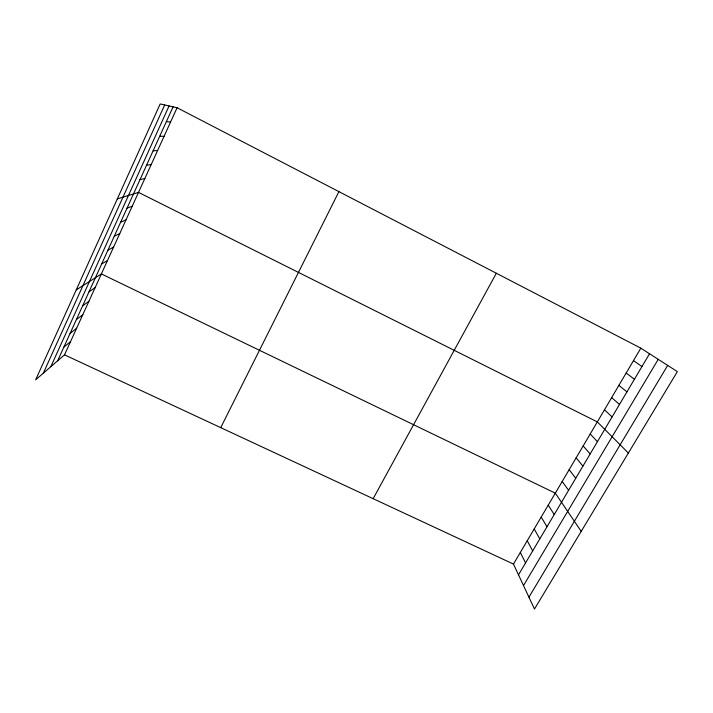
<?xml version="1.0" encoding="UTF-8"?>
<svg xmlns="http://www.w3.org/2000/svg" width="713" height="713" viewBox="0 0 713 713"><rect width="100%" height="100%" fill="white"/><g stroke="black" fill="none" stroke-linecap="round" stroke-linejoin="round"><path stroke-width="1.07" d="M43.315 373.184L164.685 104.971M50.792 366.723L169.07 105.952M57.655 360.778L173.081 106.852M64.518 354.842L177.082 107.743L640.835 348.158L677.35 371.625L534.474 609.036L513.467 564.081L64.518 354.842L35.65 379.824L160.175 103.964L177.082 107.743M220.727 427.64L338.907 191.637M373.149 498.681L496.337 273.248M513.467 564.081L640.835 348.158M518.494 574.838L649.543 353.755M523.502 585.56L658.233 359.334M528.93 597.173L667.68 365.404M63.849 347.16L70.569 341.563M70.079 333.443L76.647 328.203M76.353 319.647L82.779 314.763M82.663 305.761L88.938 301.234M89.018 291.786L95.141 287.624M76.246 289.897L101.38 273.926L555.302 493.164L581.22 531.354M101.656 263.97L107.476 260.548M107.948 250.147L113.608 247.081M114.276 236.226L119.775 233.543M120.64 222.215L125.987 219.907M127.048 208.125L132.235 206.191M117.324 198.891L138.518 192.394L597.334 421.918L628.367 453.022M139.989 179.649L144.846 178.508M146.522 165.282L151.209 164.534M153.099 150.817L157.618 150.47M159.712 136.254L164.061 136.317M166.379 121.602L170.55 122.075M633.483 360.635L641.958 366.535M626.166 373.033L634.427 379.245M618.893 385.359L626.941 391.883M611.665 397.613L619.49 404.44M604.472 409.797L612.093 416.927M590.221 433.959L597.423 441.677M583.163 445.937L590.15 453.94M576.131 457.844L582.922 466.133M569.152 469.68L575.739 478.254M562.2 481.453L568.6 490.303M548.226 505.152L554.224 514.563M541.194 517.077L546.987 526.755M534.197 528.93L539.803 538.885M527.246 540.712L532.656 550.944M520.338 552.432L525.552 562.922"/></g></svg>
